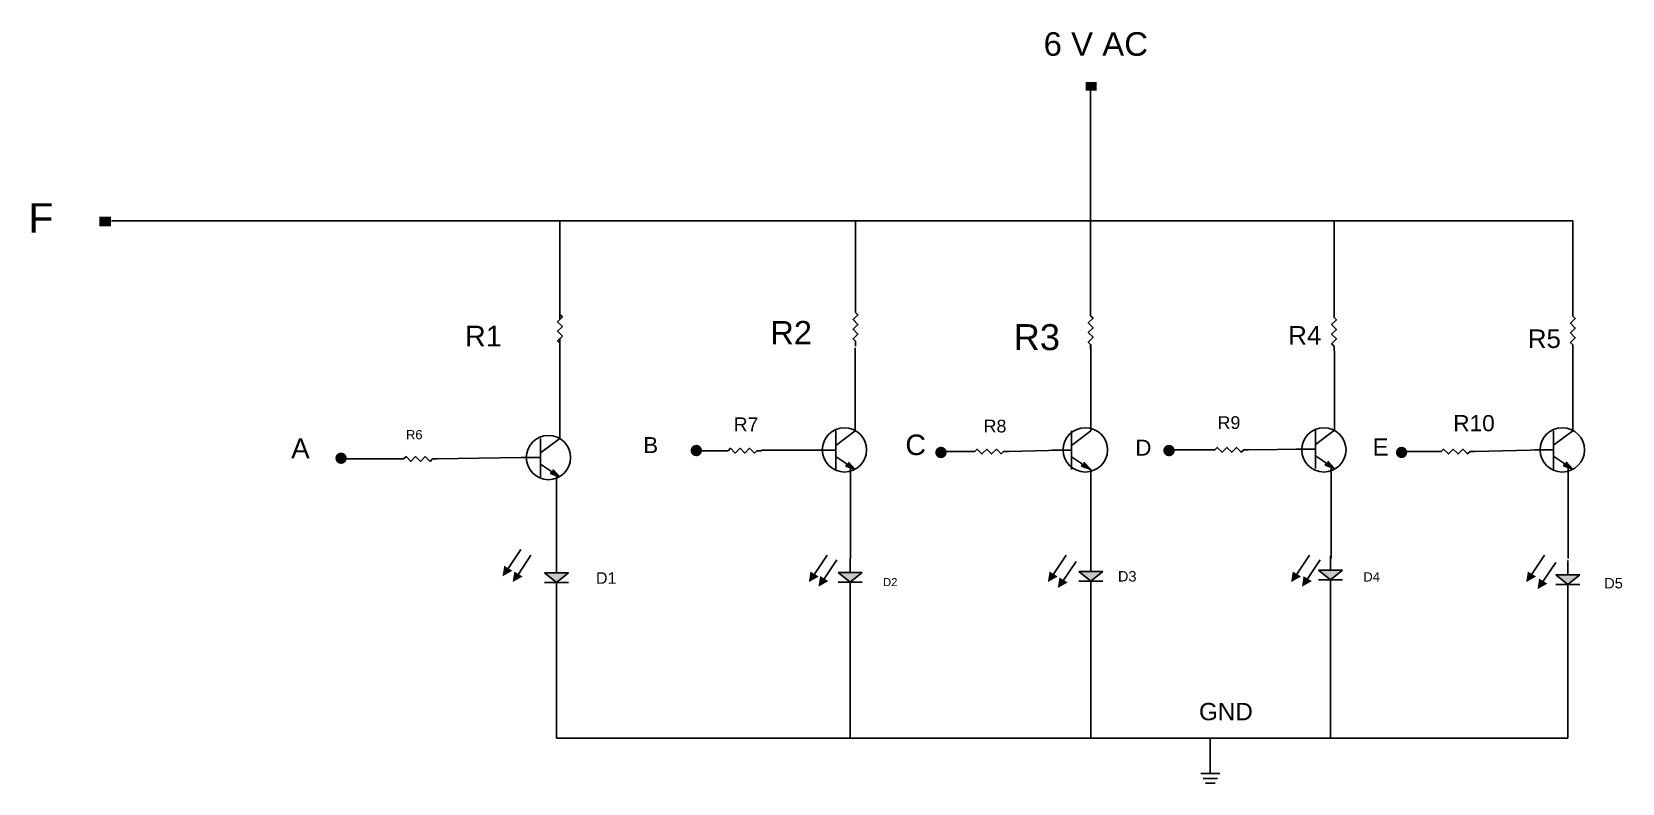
# Model space of a CAD drawing. Header units: inches. Extents: x 54.2 to 70.7, y 10.3 to 18.1.
import ezdxf

# ---------------------------------------------------------------- set-up
doc = ezdxf.new("R2010")
doc.units = ezdxf.units.IN
doc.header["$MEASUREMENT"] = 0
doc.styles.get("Standard").update_dxf_attribs({"font": 'arial.ttf'})

# ---------------------------------------------------------------- blocks, each defined once
blk = doc.blocks.new('Resistor')
at = {"color": 7}
blk.add_lwpolyline([(0, 0), (0.05, 0), (0.075, 0.025), (0.125, -0.025), (0.175, 0.025), (0.225, -0.025), (0.275, 0.025), (0.325, -0.025), (0.35, 0), (0.4, 0)], dxfattribs=at)
blk = doc.blocks.new('Transistor - NPN')
at = {"color": 7}
for p, q in [((0.199999, 0.2), (0.199999, -0.2)), ((0.399999, 0.2), (0.199999, 0.05)), ((0, 0), (0.199999, 0)), ((0.316132, -0.145536), (0.201153, -0.069033)), ((0.302516, -0.166503), (0.316132, -0.145536)), ((0.329748, -0.124569), (0.399999, -0.2)), ((0.399999, -0.2), (0.302516, -0.166503))]:
    blk.add_line(p, q, dxfattribs=at)
blk.add_solid([(0.302516, -0.166503), (0.399999, -0.2), (0.329748, -0.124569)], dxfattribs=at)
blk = doc.blocks.new('Diode')
at = {"color": 7}
for p, q in [((0.15, 0), (0, 0)), ((0.15, 0.125), (0.25, 0)), ((0.15, -0.125), (0.15, 0.125)), ((0.25, 0), (0.15, -0.125)), ((0.25, -0.125), (0.25, 0.125)), ((0.25, 0), (0.4, 0))]:
    blk.add_line(p, q, dxfattribs=at)
blk.add_solid([(0.15, -0.125), (0.25, 0), (0.15, 0.125)], dxfattribs=at)
blk = doc.blocks.new('Ground')
at = {"color": 7}
for p, q in [((-0.1, 0), (0.1, 0)), ((0.075, -0.05), (-0.075, -0.05)), ((-0.05, -0.1), (0.05, -0.1))]:
    blk.add_line(p, q, dxfattribs=at)

msp = doc.modelspace()

# ---------------------------------------------------------------- hatches: boundary and pattern name
h = msp.add_hatch(color=256)
h.dxf.hatch_style = 1
h.paths.add_polyline_path([(65.267, 17.595), (65.154, 17.595), (65.154, 17.502), (65.267, 17.502)])
h = msp.add_hatch(color=256)
h.dxf.hatch_style = 1
h.paths.add_polyline_path([(54.998, 16.191), (54.878, 16.191), (54.878, 16.091), (54.998, 16.091)])
h = msp.add_hatch(color=256)
h.dxf.hatch_style = 1
h.paths.add_polyline_path([(61.157, 13.753, 1), (61.037, 13.753, 1)])
h = msp.add_hatch(color=256)
h.dxf.hatch_style = 1
h.paths.add_polyline_path([(63.706, 13.733, 1), (63.586, 13.733, 1)])
h = msp.add_hatch(color=256)
h.dxf.hatch_style = 1
h.paths.add_polyline_path([(66.082, 13.753, 1), (65.962, 13.753, 1)])
h = msp.add_hatch(color=256)
h.dxf.hatch_style = 1
h.paths.add_polyline_path([(68.504, 13.733, 1), (68.385, 13.733, 1)])
h = msp.add_hatch(color=256)
h.dxf.hatch_style = 1
h.paths.add_polyline_path([(57.456, 13.673, 1), (57.337, 13.673, 1)])
h = msp.add_hatch(color=256)
h.dxf.hatch_style = 1
h.paths.add_polyline_path([(59.079, 12.442), (59.181, 12.5), (59.096, 12.552)])
h = msp.add_hatch(color=256)
h.dxf.hatch_style = 1
h.paths.add_polyline_path([(59.184, 12.382), (59.287, 12.44), (59.201, 12.492)])
h = msp.add_hatch(color=256)
h.dxf.hatch_style = 1
h.paths.add_polyline_path([(62.27, 12.382), (62.372, 12.44), (62.286, 12.492)])
h = msp.add_hatch(color=256)
h.dxf.hatch_style = 1
h.paths.add_polyline_path([(62.37, 12.334), (62.473, 12.392), (62.387, 12.445)])
h = msp.add_hatch(color=256)
h.dxf.hatch_style = 1
h.paths.add_polyline_path([(64.76, 12.382), (64.862, 12.44), (64.777, 12.492)])
h = msp.add_hatch(color=256)
h.dxf.hatch_style = 1
h.paths.add_polyline_path([(64.863, 12.32), (64.965, 12.378), (64.88, 12.43)])
h = msp.add_hatch(color=256)
h.dxf.hatch_style = 1
h.paths.add_polyline_path([(67.294, 12.382), (67.397, 12.44), (67.311, 12.492)])
h = msp.add_hatch(color=256)
h.dxf.hatch_style = 1
h.paths.add_polyline_path([(67.407, 12.334), (67.509, 12.392), (67.423, 12.444)])
h = msp.add_hatch(color=256)
h.dxf.hatch_style = 1
h.paths.add_polyline_path([(69.743, 12.382), (69.846, 12.44), (69.76, 12.492)])
h = msp.add_hatch(color=256)
h.dxf.hatch_style = 1
h.paths.add_polyline_path([(69.861, 12.308), (69.964, 12.366), (69.878, 12.418)])

# ---------------------------------------------------------------- linework, layer by layer
for p, q in [((65.205, 16.146), (65.205, 17.502)), ((55.003, 16.146), (70.066, 16.146)), ((59.677, 15.121), (59.677, 16.146)), ((62.756, 15.242), (62.756, 16.146)), ((65.205, 15.208), (65.205, 16.146)), ((67.741, 15.191), (67.741, 16.146)), ((70.066, 16.146), (70.229, 16.146)), ((70.229, 15.204), (70.229, 16.146)), ((59.674, 14.735), (59.677, 14.921)), ((62.752, 13.957), (62.752, 14.825)), ((65.206, 13.957), (65.206, 14.858)), ((67.747, 13.966), (67.747, 14.791)), ((70.229, 13.96), (70.229, 14.804)), ((59.674, 13.879), (59.674, 14.735)), ((62.352, 13.757), (61.778, 13.757)), ((64.906, 13.757), (64.348, 13.742)), ((66.5, 13.761), (66.078, 13.761)), ((67.447, 13.766), (66.85, 13.761)), ((69.929, 13.76), (69.208, 13.742)), ((58.023, 13.665), (57.441, 13.665)), ((59.274, 13.679), (58.398, 13.665)), ((61.403, 13.751), (61.128, 13.751)), ((63.973, 13.742), (63.687, 13.742)), ((67.712, 13.604), (67.712, 12.628)), ((68.808, 13.742), (68.487, 13.742)), ((59.639, 13.517), (59.639, 13.377)), ((62.704, 13.573), (62.704, 12.628)), ((65.206, 13.557), (65.206, 12.628)), ((70.18, 13.577), (70.18, 12.628)), ((59.639, 13.377), (59.639, 12.616)), ((59.138, 12.524), (59.27, 12.721)), ((59.244, 12.464), (59.375, 12.661)), ((62.329, 12.464), (62.461, 12.661)), ((62.43, 12.416), (62.561, 12.613)), ((64.819, 12.464), (64.951, 12.661)), ((64.922, 12.402), (65.054, 12.598)), ((67.353, 12.464), (67.485, 12.661)), ((67.466, 12.416), (67.598, 12.613)), ((69.803, 12.464), (69.935, 12.661)), ((69.92, 12.39), (70.052, 12.586)), ((59.639, 12.228), (59.639, 10.756)), ((62.701, 12.231), (62.701, 10.756)), ((65.208, 12.242), (65.208, 10.756)), ((67.704, 12.257), (67.704, 10.756)), ((70.178, 10.756), (70.178, 12.208)), ((59.639, 10.756), (70.178, 10.756)), ((66.452, 10.386), (66.452, 10.756))]:
    msp.add_line(p, q)
for centre in [(62.641, 13.76), (65.15, 13.76), (67.635, 13.76), (70.119, 13.76), (59.557, 13.68)]:
    msp.add_circle(centre, 0.231)

# ---------------------------------------------------------------- block references
for name, p, rotation in [('Resistor', (59.677, 14.821), 90), ('Resistor', (62.756, 14.842), 90), ('Resistor', (65.205, 14.808), 90), ('Resistor', (67.741, 14.791), 90), ('Resistor', (70.229, 14.804), 90), ('Diode', (59.639, 12.628), 270), ('Diode', (62.701, 12.631), 270), ('Diode', (65.208, 12.642), 270), ('Diode', (67.704, 12.657), 270), ('Diode', (70.178, 12.608), 270)]:
    msp.add_blockref(name, p, dxfattribs=dict(rotation=rotation))
for name, p in [('Transistor - NPN', (62.352, 13.757)), ('Transistor - NPN', (64.806, 13.757)), ('Transistor - NPN', (67.347, 13.766)), ('Transistor - NPN', (69.829, 13.76)), ('Transistor - NPN', (59.274, 13.679)), ('Resistor', (61.378, 13.751)), ('Resistor', (63.948, 13.742)), ('Resistor', (66.45, 13.761)), ('Resistor', (68.808, 13.742)), ('Resistor', (57.998, 13.665)), ('Ground', (66.452, 10.386))]:
    msp.add_blockref(name, p)

# ---------------------------------------------------------------- texts
for s, height, p in [('6 V AC', 0.246, (64.715, 17.867)), ('F', 0.306, (54.139, 16.025)), ('R2', 0.2432, (61.868, 14.86)), ('R1', 0.2161, (58.686, 14.838)), ('R3', 0.2701, (64.404, 14.8)), ('R4', 0.1928, (67.264, 14.858)), ('R5', 0.1928, (69.76, 14.822)), ('R7', 0.1446, (61.486, 13.954)), ('R9', 0.1326, (66.528, 13.978)), ('R10', 0.1687, (68.983, 13.954)), ('R6', 0.0964, (58.073, 13.87)), ('C', 0.213, (63.275, 13.706)), ('R8', 0.1325, (64.091, 13.942)), ('A', 0.206, (56.877, 13.673)), ('B', 0.166, (60.545, 13.727)), ('D', 0.166, (65.671, 13.7)), ('E', 0.18, (68.142, 13.699)), ('D1', 0.1205, (60.051, 12.364)), ('D3', 0.1085, (65.49, 12.388)), ('D4', 0.0964, (68.047, 12.388)), ('D2', 0.0843, (63.042, 12.34)), ('D5', 0.1085, (70.556, 12.316)), ('GND', 0.1807, (66.334, 10.942))]:
    msp.add_text(s, height=height).set_placement(p)

doc.saveas('drawing.dxf')
